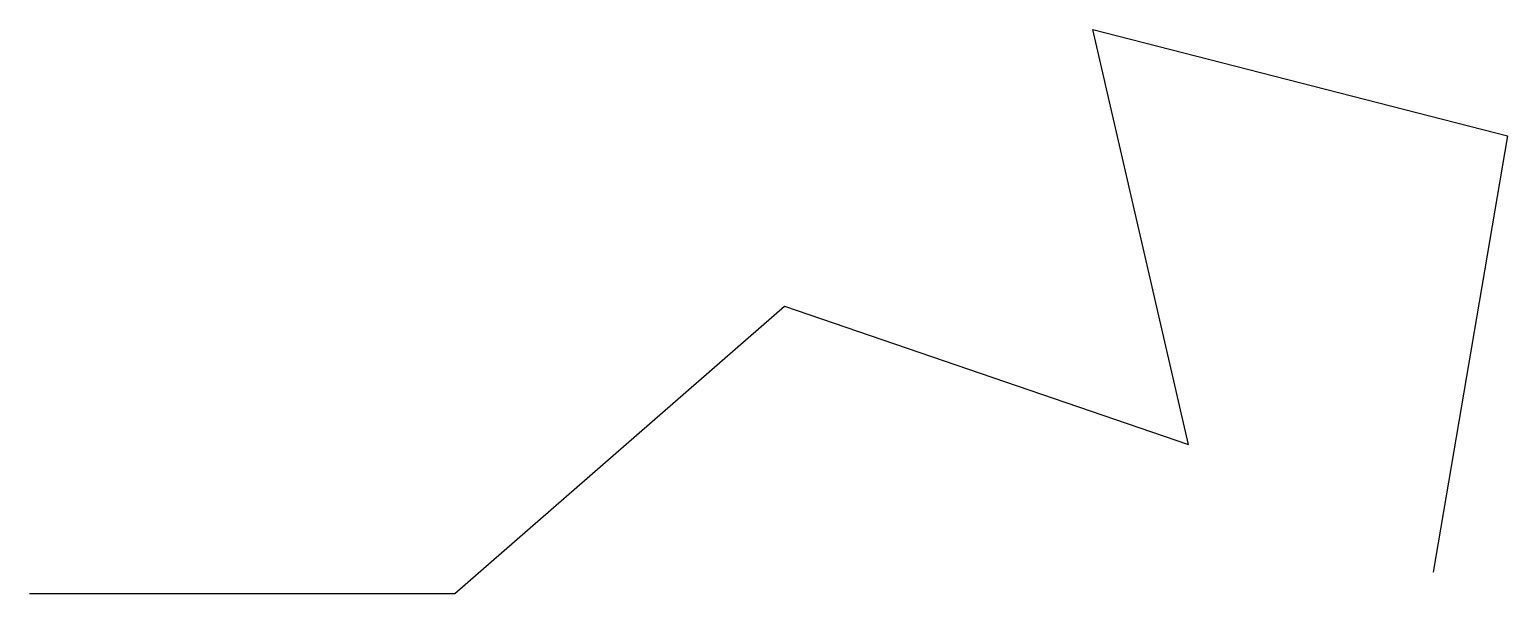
# Model space of a CAD drawing. Header units: inches. Extents: x 0 to 69.5, y 0 to 26.5.
import ezdxf

# ---------------------------------------------------------------- set-up
doc = ezdxf.new("R2010")
doc.units = ezdxf.units.IN
doc.header["$MEASUREMENT"] = 0

msp = doc.modelspace()

# ---------------------------------------------------------------- linework, layer by layer
for p, q in [((54.5, 7), (50, 26.5)), ((50, 26.5), (69.5, 21.5)), ((69.5, 21.5), (66, 1)), ((20, 0), (35.5, 13.5)), ((35.5, 13.5), (54.5, 7)), ((0, 0), (20, 0))]:
    msp.add_line(p, q)

doc.saveas('drawing.dxf')
